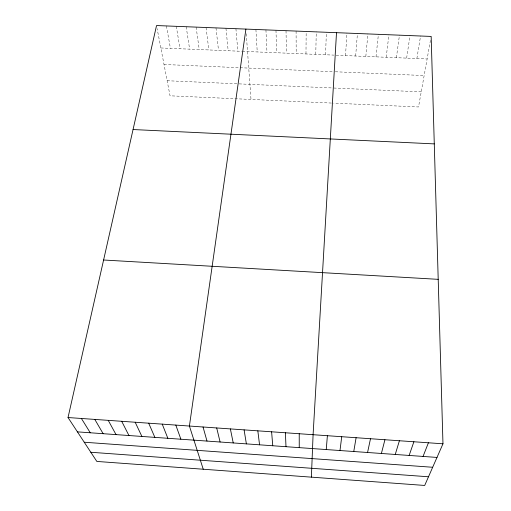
<?xml version="1.0" encoding="UTF-8"?>
<svg xmlns="http://www.w3.org/2000/svg" width="511" height="511" viewBox="0 0 511 511"><rect width="100%" height="100%" fill="white"/><g stroke="black" fill="none" stroke-linecap="round" stroke-linejoin="round"><path stroke-width="0.38" stroke-dasharray="2.56 1.92" d="M305.974 53.955L306.172 31.478M315.76 54.364L316.264 31.874M325.564 54.766L326.382 32.276M345.513 55.59L346.956 33.094M355.662 56.012L357.425 33.509M365.825 56.427L367.907 33.924M376 56.849L378.408 34.339M386.195 57.27L388.928 34.754M396.402 57.692L399.461 35.17M406.628 58.113L410.014 35.591M416.867 58.535L420.579 36.006M430.466 40.312L418.522 106.965L333.772 103.158M160.85 47.964L241.575 51.298M242.323 51.33L333.875 55.111M336.161 55.207L427.126 58.963M164.018 64.482L239.269 67.688M240.055 67.72L333.083 71.681M335.318 71.77L424.149 75.551M167.142 80.732L238.356 83.849M239.129 83.887L332.182 87.956M333.74 88.026L421.23 91.859M331.46 103.056L170.035 95.806L157.133 28.642M166.414 25.94L170.425 48.36M176.295 26.329L180.013 48.756M186.196 26.725L189.619 49.152M196.109 27.115L199.233 49.548M206.042 27.511L208.865 49.944M215.987 27.907L218.51 50.346M225.945 28.297L228.174 50.742M235.922 28.693L237.845 51.145M246.245 33.732L251.01 99.441M255.915 29.485L257.237 51.943M265.937 29.881L266.959 52.346M275.972 30.277L276.687 52.748M286.019 30.679L286.435 53.15M296.086 31.075L296.195 53.553"/><path stroke-width="0.77" d="M311.384 477.146L313.09 434.701L336.506 32.678M326.248 449.559L327.391 435.704M339.987 450.536L341.731 436.713M245.912 29.089L189.415 426.04L203.237 469.226M353.759 451.513L356.103 437.716M367.562 452.49L370.501 438.725M68.027 417.538L156.538 25.55L431.163 36.428L442.973 443.803L424.692 485.45L96.835 461.433L68.027 417.538L442.973 443.803M381.391 453.474L384.93 439.735M395.246 454.464L399.398 440.75M409.132 455.448L413.891 441.766M423.051 456.438L428.416 442.782M133.058 129.539L434.28 143.891M103.599 260.01L438.208 279.338M77.429 431.865L436.994 457.428M84.232 442.232L432.676 467.265M90.817 452.261L428.499 476.776M81.402 418.477L90.275 432.779M94.81 419.416L103.139 433.692M108.236 420.355L116.035 434.612M121.695 421.3L128.951 435.532M135.185 422.246L141.892 436.451M148.701 423.191L154.865 437.371M162.243 424.136L167.857 438.297M175.816 425.088L180.881 439.224M203.039 426.998L207 441.076M216.696 427.956L220.1 442.009M230.378 428.914L233.227 442.941M244.092 429.872L246.379 443.88M257.831 430.837L259.556 444.813M271.603 431.801L272.759 445.752M285.4 432.766L285.988 446.697M299.229 433.737L299.248 447.636"/></g></svg>
